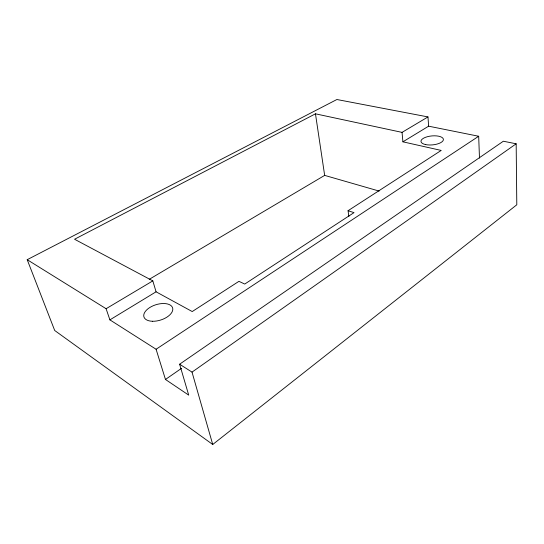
<?xml version="1.0" encoding="UTF-8"?>
<svg xmlns="http://www.w3.org/2000/svg" width="544" height="544" viewBox="0 0 544 544"><rect width="100%" height="100%" fill="white"/><g stroke="black" fill="none" stroke-linecap="round" stroke-linejoin="round"><path stroke-width="0.82" d="M27.2 259.692L54.706 330.5L212.731 444.489L516.8 204.782L516.168 143.8L503.35 141.222L179.608 364.215L188.714 395.128L165.471 379.467L156.087 349.248L109.895 319.865L106.1 308.72L27.2 259.692L336.892 99.511L427.972 116.926L428.631 126.188L402.907 141.821L402.05 132.376L427.972 116.926M179.608 364.215L192.025 372.116L516.168 143.8M165.471 379.467L181.526 368.329M156.087 349.248L478.679 136.258L479.482 158.134M348.854 216.546L348.058 210.712L441.211 150.43L402.907 141.821M109.895 319.865L156.067 291.808L192.222 311.562L238.932 281.336L244.739 284.056L354.015 212.636L348.058 210.712M106.1 308.72L152.823 280.881L156.067 291.808M149.233 279.33L324.659 175.386L379.141 191.08M402.05 132.376L315.466 113.818L74.562 239.251L152.823 280.881M428.631 126.188L478.679 136.258M192.025 372.116L212.731 444.489M315.466 113.818L324.659 175.386M425.673 144.595A11.261 4.495 -5.4 0 0 443.353 139.964A11.261 4.495 -5.4 0 0 427.543 136.666A11.261 4.495 -5.4 0 0 425.673 144.595M152.483 321.266A15.042 8.017 -17.5 0 0 172.713 308.271A15.042 8.017 -17.5 0 0 149.6 307.639A15.042 8.017 -17.5 0 0 152.483 321.266"/></g></svg>
